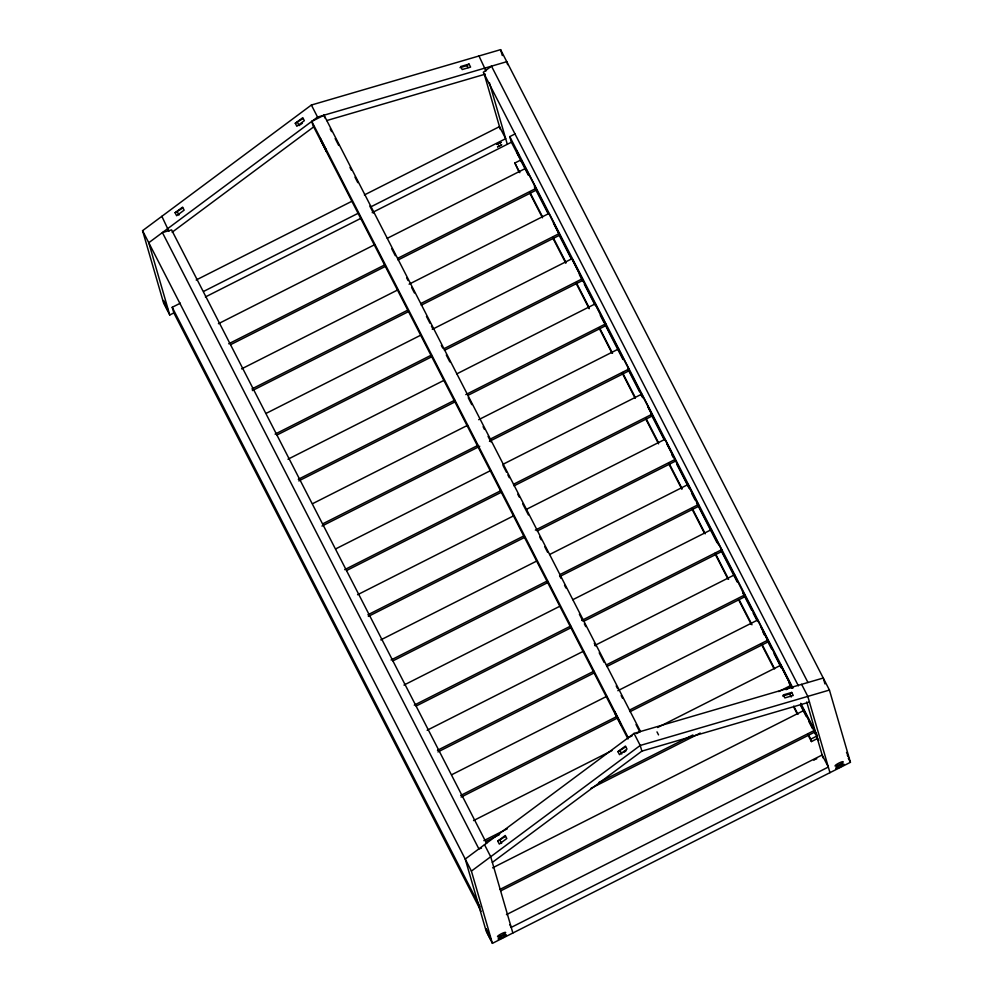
<?xml version="1.0" encoding="UTF-8"?>
<svg xmlns="http://www.w3.org/2000/svg" width="993" height="993" viewBox="0 0 993 993"><rect width="100%" height="100%" fill="white"/><g stroke="black" fill="none" stroke-linecap="round" stroke-linejoin="round"><path stroke-width="1.49" d="M180.391 303.15L172.211 307.296L173.849 312.907L169.753 314.98L163.572 302.939L142.57 230.674L311.38 105.035L500.596 49.65L829.428 690.061L850.43 762.314L492.404 943.35L486.222 931.31L465.233 859.044L634.03 733.405L823.247 678.02L824.96 683.916M175.103 212.713L182.6 207.127L184.152 210.144L176.642 215.729L175.103 212.713L182.749 208.058M295.281 123.269L302.791 117.683L304.33 120.687L296.833 126.272L295.281 123.269L302.939 118.601M300.196 124.808L302.344 123.206M507.634 64.644L506.778 61.69L317.561 117.087L148.764 242.726L169.753 314.98M172.174 232.201L314.272 126.446M459.995 67.648L467.008 65.6L469.056 64.073L470.595 67.09L462.192 69.547L460.64 66.543L469.056 64.073M497.754 841.083L505.263 835.498L506.802 838.514L499.305 844.1L497.754 841.083L505.412 836.429M617.944 751.639L625.441 746.053L626.993 749.057L619.483 754.643L617.944 751.639L625.59 746.972M623.927 752.384L626.062 750.782M656.994 731.878L658.545 734.894M492.404 943.35L471.414 871.097L640.224 745.458L829.428 690.061M492.354 862.408L641.863 751.13L809.456 702.076M782.658 696.019L789.658 693.97L791.706 692.444L793.258 695.46L784.842 697.918L783.303 694.914L791.706 692.444M813.863 760.228L814.781 759.657M627.998 738.991L312.944 125.428L311.777 121.407L324.053 115.2L640.522 731.531L636.439 733.604M196.18 280.001L351.969 201.219M364.381 194.951L499.491 126.632L505.685 138.672L370.563 206.991M203.739 291.346L358.163 213.272M528.4 175.314L511.407 142.222L509.769 136.612L515.23 133.844M205.377 296.969L361.167 218.187M372.201 212.614L511.407 142.222M519.116 172.298L514.87 163.001L521.015 159.898L528.921 175.289M218.41 323.706L374.82 244.613M387.282 238.32L525.694 168.326L536.009 188.397L536.481 190.011L398.056 259.992M228.725 343.777L385.135 264.697M397.585 258.391L536.009 188.397M230.575 344.683L385.594 266.298M241.609 368.875L398.019 289.782M409.091 284.184L548.893 213.495L559.667 235.18L421.255 305.174M251.912 388.946L408.322 309.866M420.784 303.56L559.208 233.566M252.383 390.559L408.793 311.467M266.186 413.349L421.206 334.951M432.29 329.353L572.092 258.664L582.866 280.349L444.442 350.343M275.111 434.127L431.521 355.035M443.983 348.729L582.394 278.748M276.96 435.033L431.992 356.636M287.995 459.213L444.405 380.12M456.867 373.827L595.279 303.833L605.593 323.917L606.053 325.518L467.641 395.512M298.297 479.296L454.72 400.204M465.791 394.606L605.593 323.917M298.769 480.897L455.179 401.805M312.572 503.687L467.604 425.302M478.676 419.691L618.478 349.002L628.78 369.086L629.252 370.687L489.45 441.376M322.874 523.758L477.906 445.373M490.368 439.067L628.78 369.086M321.955 526.067L479.756 446.279M335.771 548.856L490.79 470.471M503.252 464.165L641.664 394.171L651.979 414.255L652.451 415.856L514.026 485.85M344.683 569.634L501.105 490.542M513.555 484.249L651.979 414.255M346.545 570.541L501.564 492.143M357.579 594.733L513.989 515.64M526.439 509.335L664.863 439.353L675.178 459.424L675.637 461.025L537.225 531.019M367.882 614.804L524.292 535.711M535.364 530.113L675.178 459.424M368.353 616.405L524.763 537.325M380.766 639.902L537.176 560.809M549.638 554.504L688.062 484.522L698.364 504.593L698.836 506.194L560.412 576.188M391.081 659.973L547.491 580.88M559.953 574.587L698.364 504.593M392.93 660.879L547.962 582.494M403.965 685.071L560.375 605.978M572.837 599.685L711.249 529.691L721.563 549.762L722.023 551.363L583.611 621.357M414.267 705.142L570.69 626.049M581.761 620.451L721.563 549.762M416.117 706.048L571.149 627.663M427.151 730.24L583.574 651.147M594.646 645.549L734.448 574.86L745.222 596.545L606.797 666.526M437.466 750.311L593.876 671.218M606.338 664.925L744.75 594.931M437.925 751.924L594.348 672.832M451.741 774.714L606.76 696.316M617.832 690.718L757.634 620.029L768.421 641.714L629.996 711.696M460.653 795.48L617.075 716.4M629.525 710.094L767.949 640.1M461.124 797.094L617.534 718.001M632.342 735.664L628.246 737.737L311.777 121.407M473.549 820.578L611.961 750.584M657.639 727.497L780.833 665.198L791.607 686.883L786.071 689.676M483.852 840.649L507.386 828.758M598.742 782.558L692.866 734.969M778.686 691.575L791.148 685.269M485.701 841.555L499.541 834.567M590.897 788.368L700.251 733.07M492.59 867.845L804.032 710.367L814.334 730.451L814.806 732.052L500.596 890.932M500.124 889.331L814.334 730.451M816.867 736.061L817.562 738.469L811.43 741.572L810.722 739.164L816.867 736.061L814.037 730.55M506.43 914.64L822.142 755.003L828.336 767.043L511.234 927.388L509.856 924.706M815.836 759.136L816.767 758.789M326.635 120.587L485.316 74.14M481.493 848.134L478.874 848.891L162.405 232.573L171.578 229.892L486.632 843.454M848.506 757.944L848.581 757.721M847.563 755.102L848.121 755.946L847.463 754.407M489.264 936.697L490.803 939.403L486.731 931.297L488.717 935.642M848.357 758.304L850.43 762.314M807.954 682.501L491.485 66.171L483.318 72.266L798.372 685.828M478.974 55.98L486.011 70.962L485.155 68.033M801.624 684.351L807.805 696.391L829.962 772.666M509.769 136.612L792.96 688.124M800.755 703.292L817.04 735.006M534.408 185.989L548.62 213.656M553.486 223.127L623.07 358.647M628.594 369.408L643.464 398.354M647.635 406.485L664.689 439.713M666.7 443.635L718.584 544.673M721.315 549.985L737.662 581.824M742.466 591.183L758.118 621.655M760.849 626.993L792.091 687.826M800.581 704.36L812.746 728.03M534.457 187.118L548.223 213.929M558.513 233.976L563.081 242.875M563.465 243.633L571.26 258.788M579.366 274.589L582.916 281.491M584.331 284.246L594.944 304.925M600.281 315.302L604.154 322.849M605.234 324.959L619.731 353.185M620.091 353.905L622.921 359.416M627.874 369.061L639.554 391.788M640.969 394.544L642.384 397.299M650.874 413.845L660.432 432.464M660.792 433.159L663.622 438.67M671.764 454.521L673.18 457.276M676.717 464.178L689.105 488.308M691.575 493.124L695.112 500.013M696.54 502.768L712.105 533.092M712.465 533.8L717.058 542.737M721.303 551.016L737.253 582.059M742.913 593.094L751.738 610.285M753.153 613.041L757.076 620.675M763.071 632.342L764.486 635.098M766.981 639.976L771.561 648.876M774.068 653.766L781.466 668.177M788.938 682.712L791.769 688.236M800.581 705.39L803.411 710.901M803.796 711.671L806.242 716.425M808.761 721.328L812.609 728.825M813.714 730.972L815.439 734.336M817.251 737.873L818.666 740.629M789.658 693.97L791.21 696.987M467.008 65.6L468.038 67.611M514.87 163.001L519.836 172.645M529.741 191.947L542.476 216.759M553.101 237.426L565.836 262.239M576.449 282.918L589.197 307.731M599.809 328.41L612.544 353.223M622.462 372.512L635.197 397.324M645.81 418.003L658.558 442.816M669.17 463.483L681.906 488.295M692.531 508.975L705.266 533.787M715.171 553.089L728.626 579.279M739.239 599.946L751.986 624.758M761.892 644.06L774.627 668.872M793.742 706.085L797.987 714.364M807.892 733.653L810.722 739.164M529.728 192.977L542.476 217.79M553.089 238.457L565.824 263.269M576.449 283.948L589.184 308.761M599.089 328.062L611.837 352.863M622.45 373.542L635.185 398.354M645.81 419.034L658.545 443.846M669.158 464.513L681.906 489.326M691.811 508.627L704.546 533.44M715.171 554.119L727.906 578.931M738.531 599.598L751.267 624.411M761.172 643.712L773.919 668.525M793.73 707.115L797.267 714.004M807.892 734.683L811.43 741.572M330.185 128.867L331.6 131.622M335.137 138.523L338.675 145.412M350.008 167.482L351.423 170.237M354.96 177.126L357.79 182.638M369.83 206.085L373.368 212.974M391.776 248.821L395.313 255.722M406.646 277.779L408.061 280.535M411.599 287.436L414.429 292.947M426.469 316.382L430.006 323.284M431.421 326.039L432.836 328.795M441.339 345.341L442.754 348.096M446.291 354.998L449.829 361.886M468.237 397.734L471.774 404.635M483.107 426.692L484.522 429.448M488.059 436.349L490.89 441.86M502.93 465.295L506.467 472.196M507.882 474.952L509.297 477.707M517.8 494.253L519.215 497.009M522.752 503.91L528.413 514.933M539.745 536.99L541.16 539.758M544.698 546.646L547.528 552.158M559.568 575.605L560.983 578.36M564.52 585.249L565.936 588.017M579.391 614.208L582.928 621.097M584.343 623.865L585.758 626.62M594.261 643.166L595.676 645.922M599.213 652.811L604.166 662.468M616.206 685.902L617.621 688.658M621.159 695.559L622.574 698.315M636.029 724.518L639.566 731.407M311.38 105.035L317.561 117.087M634.03 733.405L640.224 745.458L641.863 751.13M297.577 122.598L299.129 125.602M620.228 750.969L621.779 753.972M177.399 212.043L178.939 215.059M500.05 840.413L501.589 843.429M161.871 216.325L168.909 231.295M484.522 844.695L490.703 856.736L512.86 933.01M142.57 230.674L471.414 871.097M172.211 307.296L480.19 907.068M173.849 312.907L481.108 911.313M518.11 154.945C515.404 149.136 521.126 161.015 518.42 155.206M846.508 752.458L847.017 753.488M847.352 755.139L847.848 756.145M806.738 701.952L822.961 757.808M804.032 710.367L804.491 711.981M780.833 665.198L781.305 666.8M734.448 574.86L734.907 576.461M711.249 529.691L711.72 531.292M688.062 484.522L688.521 486.123M641.664 394.171L642.136 395.785M618.478 349.002L618.937 350.616M595.279 303.833L595.75 305.447M500.596 49.65L502.309 55.546M525.694 168.326L526.166 169.927M521.015 159.898L521.71 162.306M489.412 82.692L507.311 144.295M484.087 73.581L500.311 129.438M620.215 722.383L620.389 722.978L614.543 711.336L614.717 711.944M620.799 724.381L620.973 724.989L615.126 713.346L615.3 713.942M324.053 115.2L324.835 117.882M325.903 149.211L326.076 149.819L320.23 138.176L320.404 138.772M326.486 151.221L326.66 151.83L320.813 140.187L320.987 140.783M516.546 150.626L518.594 154.709L516.546 150.626M496.86 144.395L500.919 142.471L496.86 144.395M497.567 146.803L501.614 144.879L497.567 146.803M164.081 302.927L168.152 311.032L164.081 302.927M163.423 300.569L167.445 308.637L163.423 300.569M486.074 928.939L490.095 937.007L486.074 928.939M499.777 938.944A4.593 0.819 -27.2 0 0 506.343 935.096A4.593 0.819 -27.2 0 0 500.745 936.883A4.593 0.819 -27.2 0 0 499.777 938.944M499.74 936.3A4.593 0.819 -27.2 0 0 505.673 932.501A4.593 0.819 -27.2 0 0 499.342 934.909A4.593 0.819 -27.2 0 0 499.74 936.3M837.037 765.702A4.593 0.819 -27.2 0 0 843.243 761.879A4.593 0.819 -27.2 0 0 837.161 764.051A4.593 0.819 -27.2 0 0 837.037 765.702M838.092 767.986A4.593 0.819 -27.2 0 0 843.926 764.2A4.593 0.819 -27.2 0 0 837.509 766.683A4.593 0.819 -27.2 0 0 838.092 767.986"/></g></svg>
